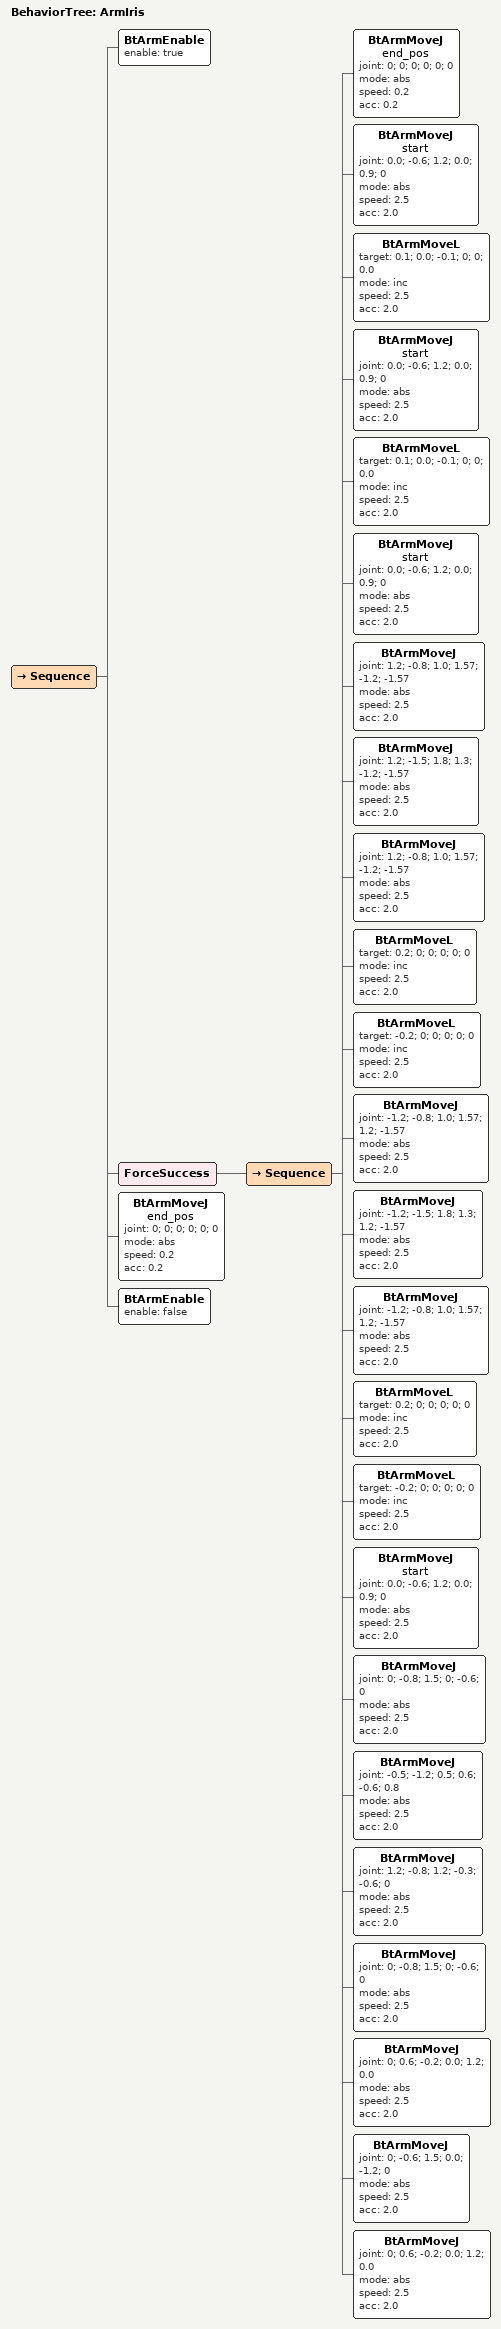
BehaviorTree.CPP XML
<?xml version="1.0" encoding="UTF-8"?>
<root BTCPP_format="4">
    <BehaviorTree ID="ArmIris">
        <Sequence>
            <BtArmEnable enable="true" />
            <ForceSuccess>
                <Sequence>
                    <BtArmMoveJ name="end_pos"
                        joint="0; 0; 0; 0; 0; 0"
                        mode="abs"
                        speed="0.2"
                        acc="0.2" />
                    <BtArmMoveJ name="start"
                        joint="0.0; -0.6; 1.2; 0.0; 0.9; 0"
                        mode="abs"
                        speed="2.5"
                        acc="2.0" />
                    <BtArmMoveL target="0.1; 0.0; -0.1; 0; 0; 0.0"
                        mode="inc"
                        speed="2.5"
                        acc="2.0" />
                    <BtArmMoveJ name="start"
                        joint="0.0; -0.6; 1.2; 0.0; 0.9; 0"
                        mode="abs"
                        speed="2.5"
                        acc="2.0" />
                    <BtArmMoveL target="0.1; 0.0; -0.1; 0; 0; 0.0"
                        mode="inc"
                        speed="2.5"
                        acc="2.0" />
                    <BtArmMoveJ name="start"
                        joint="0.0; -0.6; 1.2; 0.0; 0.9; 0"
                        mode="abs"
                        speed="2.5"
                        acc="2.0" />
                    <BtArmMoveJ joint="1.2; -0.8; 1.0; 1.57; -1.2; -1.57"
                        mode="abs"
                        speed="2.5"
                        acc="2.0" />
                    <BtArmMoveJ joint="1.2; -1.5; 1.8; 1.3; -1.2; -1.57"
                        mode="abs"
                        speed="2.5"
                        acc="2.0" />
                    <BtArmMoveJ joint="1.2; -0.8; 1.0; 1.57; -1.2; -1.57"
                        mode="abs"
                        speed="2.5"
                        acc="2.0" />
                    <BtArmMoveL target="0.2; 0; 0; 0; 0; 0"
                        mode="inc"
                        speed="2.5"
                        acc="2.0" />
                    <BtArmMoveL target="-0.2; 0; 0; 0; 0; 0"
                        mode="inc"
                        speed="2.5"
                        acc="2.0" />
                    <BtArmMoveJ joint="-1.2; -0.8; 1.0; 1.57; 1.2; -1.57"
                        mode="abs"
                        speed="2.5"
                        acc="2.0" />
                    <BtArmMoveJ joint="-1.2; -1.5; 1.8; 1.3; 1.2; -1.57"
                        mode="abs"
                        speed="2.5"
                        acc="2.0" />
                    <BtArmMoveJ joint="-1.2; -0.8; 1.0; 1.57; 1.2; -1.57"
                        mode="abs"
                        speed="2.5"
                        acc="2.0" />
                    <BtArmMoveL target="0.2; 0; 0; 0; 0; 0"
                        mode="inc"
                        speed="2.5"
                        acc="2.0" />
                    <BtArmMoveL target="-0.2; 0; 0; 0; 0; 0"
                        mode="inc"
                        speed="2.5"
                        acc="2.0" />
                    <BtArmMoveJ name="start"
                        joint="0.0; -0.6; 1.2; 0.0; 0.9; 0"
                        mode="abs"
                        speed="2.5"
                        acc="2.0" />
                    <BtArmMoveJ joint="0; -0.8; 1.5; 0; -0.6; 0"
                        mode="abs"
                        speed="2.5"
                        acc="2.0" />
                    <BtArmMoveJ joint="-0.5; -1.2; 0.5; 0.6; -0.6; 0.8"
                        mode="abs"
                        speed="2.5"
                        acc="2.0" />
                    <BtArmMoveJ joint="1.2; -0.8; 1.2; -0.3; -0.6; 0"
                        mode="abs"
                        speed="2.5"
                        acc="2.0" />
                    <BtArmMoveJ joint="0; -0.8; 1.5; 0; -0.6; 0"
                        mode="abs"
                        speed="2.5"
                        acc="2.0" />
                    <BtArmMoveJ joint="0; 0.6; -0.2; 0.0; 1.2; 0.0"
                        mode="abs"
                        speed="2.5"
                        acc="2.0" />
                    <BtArmMoveJ joint="0; -0.6; 1.5; 0.0; -1.2; 0"
                        mode="abs"
                        speed="2.5"
                        acc="2.0" />
                    <BtArmMoveJ joint="0; 0.6; -0.2; 0.0; 1.2; 0.0"
                        mode="abs"
                        speed="2.5"
                        acc="2.0" />
                </Sequence>
            </ForceSuccess>
            <BtArmMoveJ name="end_pos"
                joint="0; 0; 0; 0; 0; 0"
                mode="abs"
                speed="0.2"
                acc="0.2" />
            <BtArmEnable enable="false" />
        </Sequence>
    </BehaviorTree>

</root>
